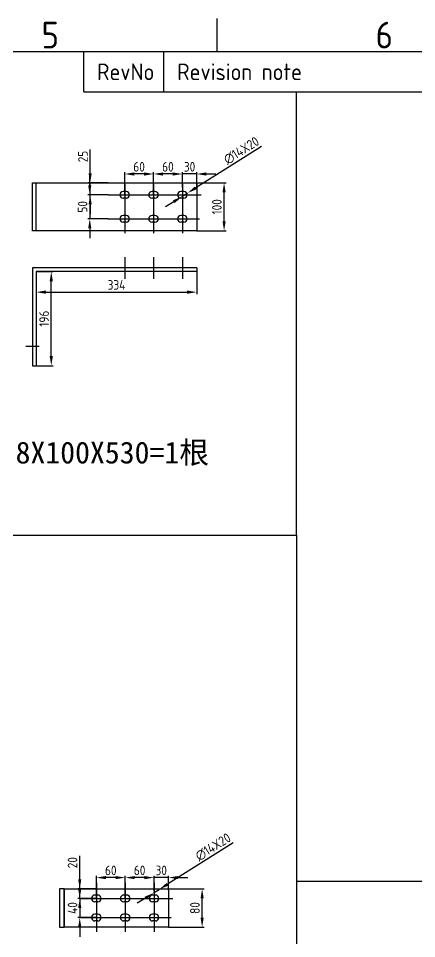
# Model space of a CAD drawing. Extents: x 619634 to 631942, y -3666 to 10046.
# Drawn here: x 622276 to 623105, y 8060 to 9977 of the extents above; entities that cross this region are included whole.
import ezdxf
from ezdxf.enums import TextEntityAlignment as Align

# ---------------------------------------------------------------- set-up
doc = ezdxf.new("R2010")
doc.units = 0
doc.header["$LTSCALE"] = 1000
doc.header["$MEASUREMENT"] = 0
doc.header["$PDMODE"] = 35
doc.layers.get('Defpoints').update_dxf_attribs({"linetype": 'CONTINUOUS'})
for name, color, linetype in [('1-文字1', 7, 'CONTINUOUS'), ('FRAME025', 7, 'CONTINUOUS'), ('FRAME050', 6, 'CONTINUOUS'), ('FRAME070', 5, 'CONTINUOUS'), ('标注', 3, 'CONTINUOUS')]:
    doc.layers.add(name, color=color, linetype=linetype)
doc.styles.add('ISOCP', font='isocp.shx')
doc.styles.get("Standard").update_dxf_attribs({"font": 'GBENOR', "bigfont": 'GBCBIG'})
doc.styles.add('STYLE2', font='', dxfattribs={"height": 7})
doc.styles.get('STYLE2').set_extended_font_data('SimSun')
doc.dimstyles.new('ISO-25', dxfattribs={"dimtxt": 2.5, "dimasz": 2.5, "dimexe": 1.25, "dimexo": 0.625, "dimtad": 1, "dimtxsty": 'Standard', "dimcen": 2.5, "dimadec": 0, "dimazin": 0, "dimtfac": 1, "dimtmove": 0, "dimatfit": 3, "dimfxl": 1, "dimarcsym": 0})

# ---------------------------------------------------------------- blocks, each defined once
blk = doc.blocks.new('*D858')
at = {"layer": 'Defpoints', "color": 0}
for p in [(622313.3, 9449.4), (622344.6, 9449.4), (622313.3, 9253.4)]:
    blk.add_point(p, dxfattribs=at)
at = {"layer": '标注', "color": 0, "lineweight": -2}
for p, q in [((622313.3, 9449.4), (622348.6, 9449.4)), ((622344.6, 9273.4), (622344.6, 9429.4)), ((622313.3, 9253.4), (622348.6, 9253.4))]:
    blk.add_line(p, q, dxfattribs=at)
at = {"layer": '标注', "color": 0}
for points in [[(622341.2, 9429.4), (622347.9, 9429.4), (622344.6, 9449.4)], [(622341.2, 9273.4), (622347.9, 9273.4), (622344.6, 9253.4)]]:
    blk.add_solid(points, dxfattribs=at)
at = {"layer": '标注', "color": 0, "insert": (622329.6, 9351.4), "char_height": 20, "attachment_point": 5, "rotation": 90}
blk.add_mtext('196', dxfattribs=at)
blk = doc.blocks.new('*D859')
at = {"layer": 'Defpoints', "color": 0}
for p in [(622647.3, 9449.4), (622313.3, 9438.1), (622647.3, 9406.7)]:
    blk.add_point(p, dxfattribs=at)
at = {"layer": '标注', "color": 0, "lineweight": -2}
for p, q in [((622647.3, 9449.4), (622647.3, 9402.7)), ((622313.3, 9438.1), (622313.3, 9402.7)), ((622333.3, 9406.7), (622627.3, 9406.7))]:
    blk.add_line(p, q, dxfattribs=at)
at = {"layer": '标注', "color": 0}
for points in [[(622333.3, 9410), (622333.3, 9403.3), (622313.3, 9406.7)], [(622627.3, 9410), (622627.3, 9403.3), (622647.3, 9406.7)]]:
    blk.add_solid(points, dxfattribs=at)
at = {"layer": '标注', "color": 0, "insert": (622480.3, 9421.7), "char_height": 20, "attachment_point": 5}
blk.add_mtext('334', dxfattribs=at)
blk = doc.blocks.new('*D869')
at = {"layer": 'Defpoints', "color": 0}
for p in [(622616.4, 9605.6), (622628.3, 9613.1)]:
    blk.add_point(p, dxfattribs=at)
at = {"layer": '标注', "color": 0, "lineweight": -2}
for p, q in [((622782.1, 9710), (622645.2, 9623.7)), ((622616.4, 9605.6), (622628.3, 9613.1)), ((622599.5, 9595), (622582.6, 9584.3))]:
    blk.add_line(p, q, dxfattribs=at)
at = {"layer": '标注', "color": 0}
for points in [[(622643.4, 9626.6), (622647, 9620.9), (622628.3, 9613.1)], [(622597.7, 9597.8), (622601.3, 9592.1), (622616.4, 9605.6)]]:
    blk.add_solid(points, dxfattribs=at)
at = {"layer": '标注', "color": 0, "insert": (622740.2, 9701.4), "char_height": 20, "attachment_point": 5, "rotation": 32.2215}
blk.add_mtext('∅14X20', dxfattribs=at)
blk = doc.blocks.new('*D871')
at = {"layer": 'Defpoints', "color": 0}
for p in [(622647.3, 9634.3), (622704.2, 9634.3), (622647.3, 9534.3)]:
    blk.add_point(p, dxfattribs=at)
at = {"layer": '标注', "color": 0, "lineweight": -2}
for p, q in [((622647.3, 9634.3), (622708.2, 9634.3)), ((622704.2, 9554.3), (622704.2, 9614.3)), ((622647.3, 9534.3), (622708.2, 9534.3))]:
    blk.add_line(p, q, dxfattribs=at)
at = {"layer": '标注', "color": 0}
for points in [[(622700.9, 9614.3), (622707.5, 9614.3), (622704.2, 9634.3)], [(622700.9, 9554.3), (622707.5, 9554.3), (622704.2, 9534.3)]]:
    blk.add_solid(points, dxfattribs=at)
at = {"layer": '标注', "color": 0, "insert": (622689.2, 9584.3), "char_height": 20, "attachment_point": 5, "rotation": 90}
blk.add_mtext('100', dxfattribs=at)
blk = doc.blocks.new('*D872')
at = {"layer": 'Defpoints', "color": 0}
for p in [(622617.3, 9652.7), (622617.3, 9624.4), (622647.3, 9621.7)]:
    blk.add_point(p, dxfattribs=at)
at = {"layer": '标注', "color": 0, "lineweight": -2}
for p, q in [((622597.3, 9652.7), (622577.3, 9652.7)), ((622617.3, 9624.4), (622617.3, 9656.7)), ((622647.3, 9652.7), (622617.3, 9652.7)), ((622647.3, 9621.7), (622647.3, 9656.7)), ((622667.3, 9652.7), (622687.3, 9652.7))]:
    blk.add_line(p, q, dxfattribs=at)
at = {"layer": '标注', "color": 0}
for points in [[(622597.3, 9656), (622597.3, 9649.3), (622617.3, 9652.7)], [(622667.3, 9656), (622667.3, 9649.3), (622647.3, 9652.7)]]:
    blk.add_solid(points, dxfattribs=at)
at = {"layer": '标注', "color": 0, "insert": (622632.3, 9667.7), "char_height": 20, "attachment_point": 5}
blk.add_mtext('30', dxfattribs=at)
blk = doc.blocks.new('*D873')
at = {"layer": 'Defpoints', "color": 0}
for p in [(622557.3, 9652.7), (622617.3, 9624.4), (622557.3, 9609.3)]:
    blk.add_point(p, dxfattribs=at)
at = {"layer": '标注', "color": 0, "lineweight": -2}
for p, q in [((622557.3, 9609.3), (622557.3, 9656.7)), ((622597.3, 9652.7), (622577.3, 9652.7)), ((622617.3, 9624.4), (622617.3, 9656.7))]:
    blk.add_line(p, q, dxfattribs=at)
at = {"layer": '标注', "color": 0}
for points in [[(622577.3, 9656), (622577.3, 9649.3), (622557.3, 9652.7)], [(622597.3, 9656), (622597.3, 9649.3), (622617.3, 9652.7)]]:
    blk.add_solid(points, dxfattribs=at)
at = {"layer": '标注', "color": 0, "insert": (622587.3, 9667.7), "char_height": 20, "attachment_point": 5}
blk.add_mtext('60', dxfattribs=at)
blk = doc.blocks.new('*D874')
at = {"layer": 'Defpoints', "color": 0}
for p in [(622497.3, 9652.7), (622497.3, 9609.3), (622557.3, 9609.3)]:
    blk.add_point(p, dxfattribs=at)
at = {"layer": '标注', "color": 0, "lineweight": -2}
for p, q in [((622497.3, 9609.3), (622497.3, 9656.7)), ((622537.3, 9652.7), (622517.3, 9652.7)), ((622557.3, 9609.3), (622557.3, 9656.7))]:
    blk.add_line(p, q, dxfattribs=at)
at = {"layer": '标注', "color": 0}
for points in [[(622517.3, 9656), (622517.3, 9649.3), (622497.3, 9652.7)], [(622537.3, 9656), (622537.3, 9649.3), (622557.3, 9652.7)]]:
    blk.add_solid(points, dxfattribs=at)
at = {"layer": '标注', "color": 0, "insert": (622527.3, 9667.7), "char_height": 20, "attachment_point": 5}
blk.add_mtext('60', dxfattribs=at)
blk = doc.blocks.new('*D875')
at = {"layer": 'Defpoints', "color": 0}
for p in [(622462.7, 9609.3), (622424.7, 9559.3), (622462.7, 9559.3)]:
    blk.add_point(p, dxfattribs=at)
at = {"layer": '标注', "color": 0, "lineweight": -2}
for p, q in [((622424.7, 9629.3), (622424.7, 9649.3)), ((622462.7, 9609.3), (622420.7, 9609.3)), ((622424.7, 9609.3), (622424.7, 9559.3)), ((622462.7, 9559.3), (622420.7, 9559.3)), ((622424.7, 9539.3), (622424.7, 9519.3))]:
    blk.add_line(p, q, dxfattribs=at)
at = {"layer": '标注', "color": 0}
for points in [[(622421.3, 9629.3), (622428, 9629.3), (622424.7, 9609.3)], [(622421.3, 9539.3), (622428, 9539.3), (622424.7, 9559.3)]]:
    blk.add_solid(points, dxfattribs=at)
at = {"layer": '标注', "color": 0, "insert": (622409.7, 9584.3), "char_height": 20, "attachment_point": 5, "rotation": 90}
blk.add_mtext('50', dxfattribs=at)
blk = doc.blocks.new('*D876')
at = {"layer": 'Defpoints', "color": 0}
for p in [(622425.5, 9634.3), (622462.7, 9634.3), (622462.7, 9609.3)]:
    blk.add_point(p, dxfattribs=at)
at = {"layer": '标注', "color": 0, "lineweight": -2}
for p, q in [((622425.5, 9654.3), (622425.5, 9703.8)), ((622462.7, 9634.3), (622421.5, 9634.3)), ((622425.5, 9609.3), (622425.5, 9634.3)), ((622462.7, 9609.3), (622421.5, 9609.3)), ((622425.5, 9589.3), (622425.5, 9569.3))]:
    blk.add_line(p, q, dxfattribs=at)
at = {"layer": '标注', "color": 0}
for points in [[(622422.2, 9654.3), (622428.8, 9654.3), (622425.5, 9634.3)], [(622422.2, 9589.3), (622428.8, 9589.3), (622425.5, 9609.3)]]:
    blk.add_solid(points, dxfattribs=at)
at = {"layer": '标注', "color": 0, "insert": (622410.5, 9689.1), "char_height": 20, "attachment_point": 5, "rotation": 90}
blk.add_mtext('25', dxfattribs=at)
blk = doc.blocks.new('*D893')
at = {"layer": 'Defpoints', "color": 0}
for p in [(622557.5, 8155.5), (622569.3, 8162.9)]:
    blk.add_point(p, dxfattribs=at)
at = {"layer": '标注', "color": 0, "lineweight": -2}
for p, q in [((622723.1, 8259.9), (622586.2, 8173.6)), ((622540.6, 8144.8), (622523.6, 8134.1)), ((622557.5, 8155.5), (622569.3, 8162.9))]:
    blk.add_line(p, q, dxfattribs=at)
at = {"layer": '标注', "color": 0}
for points in [[(622584.5, 8176.4), (622588, 8170.8), (622569.3, 8162.9)], [(622538.8, 8147.6), (622542.3, 8142), (622557.5, 8155.5)]]:
    blk.add_solid(points, dxfattribs=at)
at = {"layer": '标注', "color": 0, "insert": (622681.3, 8251.2), "char_height": 20, "attachment_point": 5, "rotation": 32.2215}
blk.add_mtext('∅14X20', dxfattribs=at)
blk = doc.blocks.new('*D896')
at = {"layer": 'Defpoints', "color": 0}
for p in [(622558.4, 8187.5), (622558.4, 8164.3), (622588.4, 8161.5)]:
    blk.add_point(p, dxfattribs=at)
at = {"layer": '标注', "color": 0, "lineweight": -2}
for p, q in [((622538.4, 8187.5), (622518.4, 8187.5)), ((622558.4, 8164.3), (622558.4, 8191.5)), ((622588.4, 8187.5), (622558.4, 8187.5)), ((622588.4, 8161.5), (622588.4, 8191.5)), ((622608.4, 8187.5), (622628.4, 8187.5))]:
    blk.add_line(p, q, dxfattribs=at)
at = {"layer": '标注', "color": 0}
for points in [[(622538.4, 8190.8), (622538.4, 8184.2), (622558.4, 8187.5)], [(622608.4, 8190.8), (622608.4, 8184.2), (622588.4, 8187.5)]]:
    blk.add_solid(points, dxfattribs=at)
at = {"layer": '标注', "color": 0, "insert": (622573.4, 8202.5), "char_height": 20, "attachment_point": 5}
blk.add_mtext('30', dxfattribs=at)
blk = doc.blocks.new('*D897')
at = {"layer": 'Defpoints', "color": 0}
for p in [(622498.4, 8187.5), (622498.4, 8144.2), (622558.4, 8159.3)]:
    blk.add_point(p, dxfattribs=at)
at = {"layer": '标注', "color": 0, "lineweight": -2}
for p, q in [((622498.4, 8144.2), (622498.4, 8191.5)), ((622538.4, 8187.5), (622518.4, 8187.5)), ((622558.4, 8159.3), (622558.4, 8191.5))]:
    blk.add_line(p, q, dxfattribs=at)
at = {"layer": '标注', "color": 0}
for points in [[(622518.4, 8190.8), (622518.4, 8184.2), (622498.4, 8187.5)], [(622538.4, 8190.8), (622538.4, 8184.2), (622558.4, 8187.5)]]:
    blk.add_solid(points, dxfattribs=at)
at = {"layer": '标注', "color": 0, "insert": (622528.4, 8202.5), "char_height": 20, "attachment_point": 5}
blk.add_mtext('60', dxfattribs=at)
blk = doc.blocks.new('*D898')
at = {"layer": 'Defpoints', "color": 0}
for p in [(622438.4, 8187.5), (622438.4, 8144.2), (622498.4, 8144.2)]:
    blk.add_point(p, dxfattribs=at)
at = {"layer": '标注', "color": 0, "lineweight": -2}
for p, q in [((622438.4, 8144.2), (622438.4, 8191.5)), ((622478.4, 8187.5), (622458.4, 8187.5)), ((622498.4, 8144.2), (622498.4, 8191.5))]:
    blk.add_line(p, q, dxfattribs=at)
at = {"layer": '标注', "color": 0}
for points in [[(622458.4, 8190.8), (622458.4, 8184.2), (622438.4, 8187.5)], [(622478.4, 8190.8), (622478.4, 8184.2), (622498.4, 8187.5)]]:
    blk.add_solid(points, dxfattribs=at)
at = {"layer": '标注', "color": 0, "insert": (622468.4, 8202.5), "char_height": 20, "attachment_point": 5}
blk.add_mtext('60', dxfattribs=at)
blk = doc.blocks.new('*D899')
at = {"layer": 'Defpoints', "color": 0}
for p in [(622438.4, 8144.2), (622403.8, 8104.2), (622438.4, 8104.2)]:
    blk.add_point(p, dxfattribs=at)
at = {"layer": '标注', "color": 0, "lineweight": -2}
for p, q in [((622403.8, 8164.2), (622403.8, 8184.2)), ((622438.4, 8144.2), (622399.8, 8144.2)), ((622403.8, 8144.2), (622403.8, 8104.2)), ((622438.4, 8104.2), (622399.8, 8104.2)), ((622403.8, 8084.2), (622403.8, 8064.2))]:
    blk.add_line(p, q, dxfattribs=at)
at = {"layer": '标注', "color": 0}
for points in [[(622400.5, 8164.2), (622407.1, 8164.2), (622403.8, 8144.2)], [(622400.5, 8084.2), (622407.1, 8084.2), (622403.8, 8104.2)]]:
    blk.add_solid(points, dxfattribs=at)
at = {"layer": '标注', "color": 0, "insert": (622388.8, 8124.2), "char_height": 20, "attachment_point": 5, "rotation": 90}
blk.add_mtext('40', dxfattribs=at)
blk = doc.blocks.new('*D900')
at = {"layer": 'Defpoints', "color": 0}
for p in [(622403.8, 8164.2), (622438.4, 8164.2), (622438.4, 8144.2)]:
    blk.add_point(p, dxfattribs=at)
at = {"layer": '标注', "color": 0, "lineweight": -2}
for p, q in [((622403.8, 8184.2), (622403.8, 8233)), ((622438.4, 8164.2), (622399.8, 8164.2)), ((622403.8, 8144.2), (622403.8, 8164.2)), ((622438.4, 8144.2), (622399.8, 8144.2)), ((622403.8, 8124.2), (622403.8, 8104.2))]:
    blk.add_line(p, q, dxfattribs=at)
at = {"layer": '标注', "color": 0}
for points in [[(622400.5, 8184.2), (622407.1, 8184.2), (622403.8, 8164.2)], [(622400.5, 8124.2), (622407.1, 8124.2), (622403.8, 8144.2)]]:
    blk.add_solid(points, dxfattribs=at)
at = {"layer": '标注', "color": 0, "insert": (622388.8, 8218.6), "char_height": 20, "attachment_point": 5, "rotation": 90}
blk.add_mtext('20', dxfattribs=at)
blk = doc.blocks.new('*D906')
at = {"layer": 'Defpoints', "color": 0}
for p in [(622588.4, 8164.2), (622658.5, 8164.2), (622588.4, 8084.2)]:
    blk.add_point(p, dxfattribs=at)
at = {"layer": '标注', "color": 0, "lineweight": -2}
for p, q in [((622588.4, 8164.2), (622662.5, 8164.2)), ((622658.5, 8104.2), (622658.5, 8144.2)), ((622588.4, 8084.2), (622662.5, 8084.2))]:
    blk.add_line(p, q, dxfattribs=at)
at = {"layer": '标注', "color": 0}
for points in [[(622655.2, 8144.2), (622661.8, 8144.2), (622658.5, 8164.2)], [(622655.2, 8104.2), (622661.8, 8104.2), (622658.5, 8084.2)]]:
    blk.add_solid(points, dxfattribs=at)
at = {"layer": '标注', "color": 0, "insert": (622643.5, 8124.2), "char_height": 20, "attachment_point": 5, "rotation": 90}
blk.add_mtext('80', dxfattribs=at)

msp = doc.modelspace()

# ---------------------------------------------------------------- linework, layer by layer
at = {"layer": '1-文字1', "color": 220}
for p, q in [((622854.644, 8900.438), (622854.644, 9823.788)), ((621114.963, 8900.438), (622854.644, 8900.438)), ((622854.644, 8900.438), (622854.644, 7108.286)), ((622854.644, 8180.43), (625087.206, 8180.43))]:
    msp.add_line(p, q, dxfattribs=at)
at = {"layer": 'FRAME050'}
msp.add_line((622690.025, 9907.185), (622690.025, 9976.683), dxfattribs=at)
at = {"layer": 'FRAME070'}
for p, q in [((625087.206, 9907.185), (619773.351, 9907.185)), ((622412.033, 9823.788), (622412.033, 9907.185)), ((622578.828, 9823.788), (622578.828, 9907.185)), ((622412.033, 9823.788), (625087.206, 9823.788))]:
    msp.add_line(p, q, dxfattribs=at)
at = {"layer": '标注', "color": 0}
for p, q in [((622305.34, 9634.346), (622647.34, 9634.346)), ((622305.34, 9534.346), (622305.34, 9634.346)), ((622313.34, 9534.346), (622313.34, 9634.346)), ((622497.34, 9631.552), (622497.34, 9529.655)), ((622557.34, 9631.552), (622557.34, 9529.655)), ((622617.34, 9631.552), (622617.34, 9529.655)), ((622647.34, 9634.346), (622647.34, 9534.346)), ((622462.735, 9609.346), (622656.259, 9609.346)), ((622500.34, 9616.346), (622494.34, 9616.346)), ((622500.34, 9602.346), (622494.34, 9602.346)), ((622560.34, 9616.346), (622554.34, 9616.346)), ((622560.34, 9602.346), (622554.34, 9602.346)), ((622620.34, 9616.346), (622614.34, 9616.346)), ((622620.34, 9602.346), (622614.34, 9602.346)), ((622500.34, 9566.346), (622494.34, 9566.346)), ((622560.34, 9566.346), (622554.34, 9566.346)), ((622620.34, 9566.346), (622614.34, 9566.346)), ((622462.559, 9559.346), (622653.155, 9559.346)), ((622500.34, 9552.346), (622494.34, 9552.346)), ((622560.34, 9552.346), (622554.34, 9552.346)), ((622620.34, 9552.346), (622614.34, 9552.346)), ((622647.34, 9534.346), (622305.34, 9534.346)), ((622497.34, 9479.575), (622497.34, 9434.46)), ((622557.34, 9479.575), (622557.34, 9434.46)), ((622617.34, 9479.575), (622617.34, 9434.46)), ((622647.34, 9457.436), (622305.34, 9457.436)), ((622305.34, 9457.436), (622305.34, 9253.436)), ((622313.34, 9449.436), (622313.34, 9253.436)), ((622647.34, 9449.436), (622313.34, 9449.436)), ((622647.34, 9457.436), (622647.34, 9449.436)), ((622319.184, 9293.436), (622291.661, 9293.436)), ((622316.923, 9293.436), (622293.923, 9293.436)), ((622305.34, 9253.436), (622313.34, 9253.436)), ((622361.403, 8164.19), (622361.403, 8084.19)), ((622361.403, 8164.19), (622361.403, 8084.19)), ((622361.403, 8164.19), (622361.403, 8084.19)), ((622361.403, 8164.19), (622361.403, 8084.19)), ((622371.403, 8164.19), (622361.403, 8164.19)), ((622361.403, 8164.19), (622361.403, 8084.19)), ((622371.403, 8164.19), (622371.403, 8084.19)), ((622371.403, 8164.19), (622588.403, 8164.19)), ((622371.403, 8084.19), (622371.403, 8164.19)), ((622438.403, 8176.396), (622438.403, 8074.498)), ((622498.403, 8176.396), (622498.403, 8074.498)), ((622558.403, 8176.396), (622558.403, 8074.498)), ((622588.403, 8164.19), (622588.403, 8084.19)), ((622403.798, 8144.19), (622597.322, 8144.19)), ((622441.403, 8151.19), (622435.403, 8151.19)), ((622501.403, 8151.19), (622495.403, 8151.19)), ((622561.403, 8151.19), (622555.403, 8151.19)), ((622441.403, 8137.19), (622435.403, 8137.19)), ((622501.403, 8137.19), (622495.403, 8137.19)), ((622561.403, 8137.19), (622555.403, 8137.19)), ((622441.403, 8111.19), (622435.403, 8111.19)), ((622501.403, 8111.19), (622495.403, 8111.19)), ((622561.403, 8111.19), (622555.403, 8111.19)), ((622403.622, 8104.19), (622594.218, 8104.19)), ((622441.403, 8097.19), (622435.403, 8097.19)), ((622501.403, 8097.19), (622495.403, 8097.19)), ((622561.403, 8097.19), (622555.403, 8097.19)), ((622361.403, 8084.19), (622371.403, 8084.19)), ((622361.403, 8084.19), (622371.403, 8084.19)), ((622588.403, 8084.19), (622371.403, 8084.19))]:
    msp.add_line(p, q, dxfattribs=at)
for centre, start, end in [((622494.34, 9609.346), 90, 270), ((622500.34, 9609.346), 270, 90), ((622554.34, 9609.346), 90, 270), ((622560.34, 9609.346), 270, 90), ((622614.34, 9609.346), 90, 270), ((622620.34, 9609.346), 270, 90), ((622494.34, 9559.346), 90, 270), ((622500.34, 9559.346), 270, 90), ((622554.34, 9559.346), 90, 270), ((622560.34, 9559.346), 270, 90), ((622614.34, 9559.346), 90, 270), ((622620.34, 9559.346), 270, 90), ((622435.403, 8144.19), 90, 270), ((622441.403, 8144.19), 270, 90), ((622495.403, 8144.19), 90, 270), ((622501.403, 8144.19), 270, 90), ((622555.403, 8144.19), 90, 270), ((622561.403, 8144.19), 270, 90), ((622435.403, 8104.19), 90, 270), ((622441.403, 8104.19), 270, 90), ((622495.403, 8104.19), 90, 270), ((622501.403, 8104.19), 270, 90), ((622555.403, 8104.19), 90, 270), ((622561.403, 8104.19), 270, 90)]:
    msp.add_arc(centre, 7, start, end, dxfattribs=at)

# ---------------------------------------------------------------- texts
at = {"layer": '1-文字1', "color": 0, "style": 'STYLE2'}
msp.add_text('TMY 8X100X530=1根', height=45.4896, dxfattribs=at).set_placement((622146.56, 9049.875))
at = {"layer": 'FRAME025', "style": 'ISOCP'}
for s, p in [('RevNo', (622439.832, 9865.486)), ('Revision note', (622606.627, 9865.486))]:
    msp.add_text(s, height=34.749, dxfattribs=at).set_placement(p, align=Align.MIDDLE_LEFT)
at = {"layer": 'FRAME050', "style": 'ISOCP'}
for s, p in [('5', (622342.535, 9941.934)), ('6', (623037.515, 9941.934))]:
    msp.add_text(s, height=55.598, dxfattribs=at).set_placement(p, align=Align.MIDDLE)

# ---------------------------------------------------------------- dimensions: what is measured, and where the dimension line sits
at = {"layer": '标注', "color": 0}
for p1, p2, picture, middle in [((622616.418, 9605.614), (622628.262, 9613.079), '*D869', (622748.231, 9688.69)), ((622557.481, 8155.458), (622569.325, 8162.923), '*D893', (622689.294, 8238.534))]:
    dim = msp.add_diameter_dim_2p(p1=p1, p2=p2, text='<>X20', dimstyle='ISO-25', override={"dimscale": 8, "dimexe": 0.5, "dimexo": 0, "dimdec": 0, "dimtdec": 0}, dxfattribs=at)
    dim.commit()
    dim.dimension.update_dxf_attribs({"geometry": picture, "text_midpoint": middle, "dimtype": 163})
for base, p1, p2, picture, middle in [((622425.494, 9634.346), (622462.735, 9609.346), (622462.735, 9634.346), '*D876', (622410.494, 9689.07)), ((622424.661, 9559.346), (622462.735, 9609.346), (622462.735, 9559.346), '*D875', (622409.661, 9584.346)), ((622704.214, 9634.346), (622647.34, 9534.346), (622647.34, 9634.346), '*D871', (622689.214, 9584.346)), ((622344.567, 9449.436), (622313.34, 9253.436), (622313.34, 9449.436), '*D858', (622329.567, 9351.436)), ((622403.798, 8164.19), (622438.403, 8144.19), (622438.403, 8164.19), '*D900', (622388.798, 8218.575)), ((622403.798, 8104.19), (622438.403, 8144.19), (622438.403, 8104.19), '*D899', (622388.798, 8124.19)), ((622658.491, 8164.19), (622588.403, 8084.19), (622588.403, 8164.19), '*D906', (622643.491, 8124.19))]:
    dim = msp.add_linear_dim(base=base, p1=p1, p2=p2, angle=90, dimstyle='ISO-25', override={"dimscale": 8, "dimexe": 0.5, "dimexo": 0, "dimdec": 0, "dimtdec": 0}, dxfattribs=at)
    dim.commit()
    dim.dimension.update_dxf_attribs({"geometry": picture, "text_midpoint": middle})
for base, p1, p2, picture, middle in [((622497.34, 9652.668), (622557.34, 9609.346), (622497.34, 9609.346), '*D874', (622527.34, 9667.668)), ((622557.34, 9652.668), (622617.34, 9624.416), (622557.34, 9609.346), '*D873', (622587.34, 9667.668)), ((622617.34, 9652.668), (622647.34, 9621.653), (622617.34, 9624.416), '*D872', (622632.34, 9667.668)), ((622647.34, 9406.673), (622313.34, 9438.055), (622647.34, 9449.436), '*D859', (622480.34, 9421.673)), ((622438.403, 8187.512), (622498.403, 8144.19), (622438.403, 8144.19), '*D898', (622468.403, 8202.512)), ((622498.403, 8187.512), (622558.403, 8159.26), (622498.403, 8144.19), '*D897', (622528.403, 8202.512)), ((622558.403, 8187.512), (622588.403, 8161.496), (622558.403, 8164.26), '*D896', (622573.403, 8202.512))]:
    dim = msp.add_linear_dim(base=base, p1=p1, p2=p2, dimstyle='ISO-25', override={"dimscale": 8, "dimexe": 0.5, "dimexo": 0, "dimdec": 0, "dimtdec": 0}, dxfattribs=at)
    dim.commit()
    dim.dimension.update_dxf_attribs({"geometry": picture, "text_midpoint": middle})

doc.saveas('drawing.dxf')
